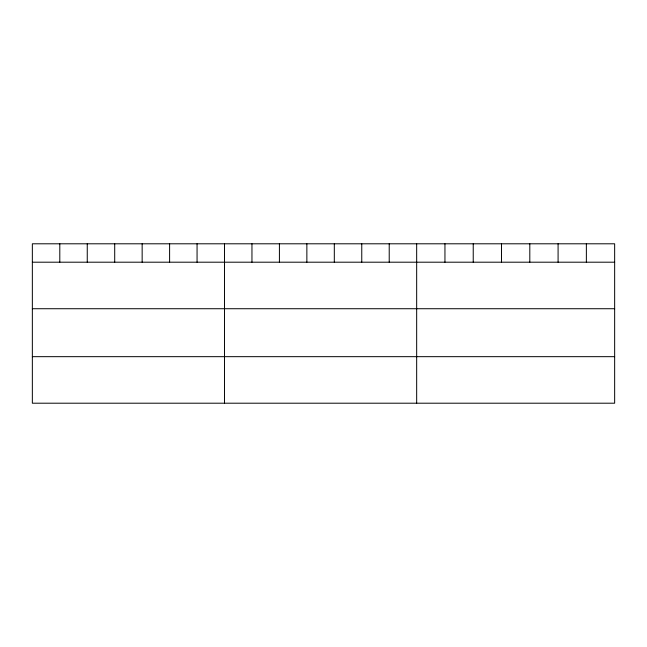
<?xml version="1.0" encoding="UTF-8"?>
<svg xmlns="http://www.w3.org/2000/svg" width="647" height="647" viewBox="0 0 647 647"><rect width="100%" height="100%" fill="white"/><g stroke="black" fill="none" stroke-linecap="round" stroke-linejoin="round"><path stroke-width="0.97" d="M614.65 262.197L614.65 403.202L32.35 403.202L32.35 243.798L614.65 243.798L614.65 262.197L32.35 262.197M32.35 308.724L614.65 308.724M32.35 356.667L614.65 356.667M586.368 243.798L586.368 262.197M558.086 243.798L558.086 262.197M529.804 243.798L529.804 262.197M501.514 243.798L501.514 262.197M473.232 243.798L473.232 262.197M444.95 243.798L444.95 262.197M416.668 243.798L416.668 403.202M389.219 243.798L389.219 262.197M361.762 243.798L361.762 262.197M334.313 243.798L334.313 262.197M306.864 243.798L306.864 262.197M279.415 243.798L279.415 262.197M251.958 243.798L251.958 262.197M224.509 243.798L224.509 403.202M197.06 243.798L197.06 262.197M169.603 243.798L169.603 262.197M142.154 243.798L142.154 262.197M114.705 243.798L114.705 262.197M87.256 243.798L87.256 262.197M59.799 243.798L59.799 262.197"/></g></svg>
